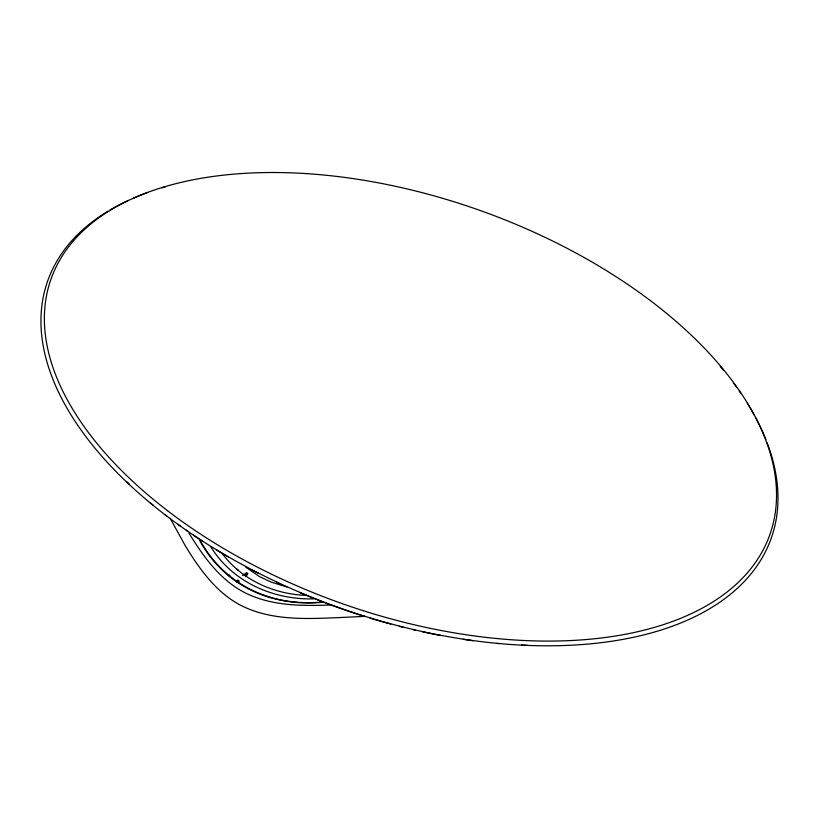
<?xml version="1.0" encoding="UTF-8"?>
<svg xmlns="http://www.w3.org/2000/svg" width="819" height="819" viewBox="0 0 819 819"><rect width="100%" height="100%" fill="white"/><g stroke="black" fill="none" stroke-linecap="round" stroke-linejoin="round"><path stroke-width="1.23" d="M228.388 575.747L228.706 574.692L229.801 575.511L229.484 576.566M237.807 580.169L237.49 581.234L238.585 582.043L238.902 580.988L237.807 580.169L235.718 581.572M246.621 572.737L246.304 573.791L247.399 574.61L247.717 573.546L246.621 572.737L242.506 575.501M244.635 575.624L247.717 573.546M245.342 575.982L247.399 574.61M236.824 582.391L238.902 580.988M364.537 616.379L340.847 617.495C307.268 618.939 271.345 621.048 240.499 605.19C216.052 592.342 199.631 569.133 185.503 546.16L170.168 518.325M321.959 602.334C271.345 606.869 224.805 586.22 199.785 540.642M330.374 605.006C301.402 606.08 270.823 606.019 244.39 592.454C219.738 579.627 203.204 556.275 188.994 533.159M313.503 598.873C273.505 599.897 233.067 582.268 211.302 547.594L210.667 546.785M320.853 602.119C270.772 606.429 224.734 584.981 199.959 540.315M306.122 595.393C273.853 594.154 241.851 579.954 222.297 553.624M286.875 586.998L270.946 582.043L259.582 576.637L245.966 567.301M236.978 569.205L238.073 570.014M767.229 442.956A383.968 210.217 19.6 0 1 341.564 608.527A383.968 210.217 19.6 0 1 108.016 211.159M110.053 209.94A383.968 210.217 19.6 0 1 128.317 200.42M132.832 198.403A383.968 210.217 19.6 0 1 148.085 192.373M161.927 187.838A383.968 210.217 19.6 0 1 165.448 186.814M720.249 366.513A383.968 210.217 19.6 0 1 723.341 370.188M733.374 382.913A383.968 210.217 19.6 0 1 736.322 386.906M739.178 390.929A383.968 210.217 19.6 0 1 740.571 392.936M747.266 403.153A383.968 210.217 19.6 0 1 754.34 415.213M755.538 417.414A383.968 210.217 19.6 0 1 765.929 439.608M527.631 645.362A380.681 208.814 19.6 0 1 521.478 645.116M498.996 643.591A380.681 208.814 19.6 0 1 496.57 643.365M473.249 640.734A380.681 208.814 19.6 0 1 463.319 639.322M440.765 635.513A380.681 208.814 19.6 0 1 422.42 631.797M415.11 630.159A380.681 208.814 19.6 0 1 412.674 629.596M402.928 627.241A380.681 208.814 19.6 0 1 399.273 626.32M390.735 624.078A380.681 208.814 19.6 0 1 370.045 618.15M365.182 616.656A380.681 208.814 19.6 0 1 299.559 592.516M278.798 583.251A380.681 208.814 19.6 0 1 276.525 582.176M258.548 573.382A380.681 208.814 19.6 0 1 251.924 569.963M228.409 557.022A380.681 208.814 19.6 0 1 216.503 549.969M202.805 541.379A380.681 208.814 19.6 0 1 193.427 535.186M188.196 531.613A380.681 208.814 19.6 0 1 186.128 530.18M179.996 525.829A380.681 208.814 19.6 0 1 177.969 524.375M166.851 516.083A380.681 208.814 19.6 0 1 164.834 514.527M153.04 505.108A380.681 208.814 19.6 0 1 150.174 502.733M129.392 484.244A380.681 208.814 19.6 0 1 126.587 481.572M167.485 510.677A381.47 208.333 19.6 0 0 769.092 536.721A381.47 208.333 19.6 0 0 294.768 172.993A381.47 208.333 19.6 0 0 167.485 510.677"/></g></svg>
